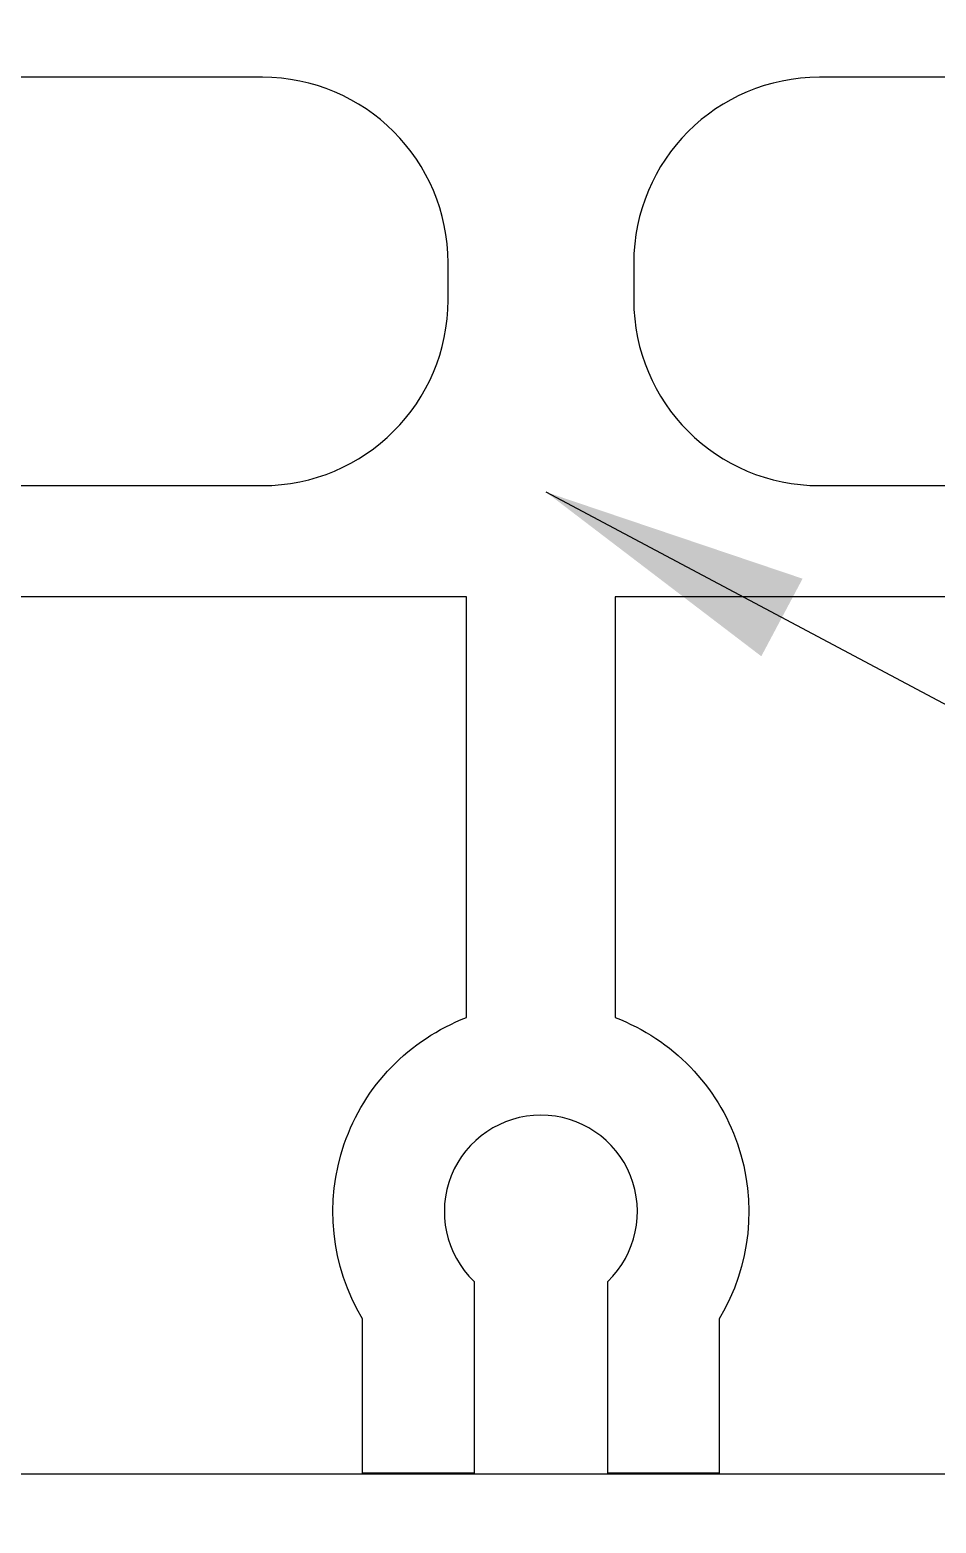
# Model space of a CAD drawing. Extents: x 0 to 79.8, y 0 to 38.2.
# Drawn here: x 10.24 to 10.85, y 28.54 to 29.546 of the extents above; entities that cross this region are included whole.
import ezdxf

# ---------------------------------------------------------------- set-up
doc = ezdxf.new("R2010")
doc.units = 0
doc.header["$MEASUREMENT"] = 0
doc.layers.add('SILL-PAN', color=7, linetype='CONTINUOUS')
doc.layers.add('TEXT', color=7, linetype='CONTINUOUS')
doc.styles.get("Standard").update_dxf_attribs({"font": 'simplex.shx'})
doc.dimstyles.get("Standard").update_dxf_attribs({"dimtxt": 0.18, "dimasz": 0.18, "dimexe": 0.18, "dimexo": 0.0625, "dimgap": 0.09, "dimtad": 0, "dimtih": 1, "dimtoh": 1, "dimdec": 4, "dimzin": 0, "dimdsep": 46, "dimtxsty": 'Standard', "dimcen": 0.09, "dimadec": 0, "dimazin": 0, "dimtfac": 1, "dimtdec": 4, "dimtofl": 0, "dimtmove": 0, "dimatfit": 3, "dimfxl": 0, "dimtolj": 1, "dimtzin": 0, "dimarcsym": 0})

msp = doc.modelspace()

# ---------------------------------------------------------------- linework, layer by layer
at = {"layer": 'SILL-PAN', "color": 7}
msp.add_lwpolyline([(5.6483984, 30.5107713), (5.7383984, 30.5107713), (5.7383984, 28.5732713), (11.6133984, 28.5732713), (11.6133984, 30.5107713), (11.7033984, 30.5107713), (11.7033984, 28.4832713), (5.6483984, 28.4832713)], close=True, dxfattribs=at)
at = {"layer": 'TEXT'}
for points in [[(11.337898, 29.1637724), (10.6338982, 29.1637724), (10.6338982, 28.8805398, -0.466721465), (10.7038982, 28.6776618), (10.7038982, 28.5737724), (10.6288982, 28.5737724), (10.6288982, 28.7028687, 2.486759058), (10.5388982, 28.7028687), (10.5388982, 28.5737724), (10.4638982, 28.5737724), (10.4638982, 28.6776618, -0.466721465), (10.5338982, 28.8805398), (10.5338982, 29.1637724), (9.8298984, 29.1637724), (9.8298984, 28.5737724), (9.7548984, 28.5737724), (9.7548984, 29.1637724), (9.6298984, 29.1637724), (9.6298984, 29.6137724)], [(9.8998984, 29.6137724), (9.8998984, 29.5387724), (9.7048984, 29.5387724), (9.7048984, 29.2387724), (10.3963982, 29.2387724, 0.414213562), (10.5213982, 29.3637724), (10.5213982, 29.3887722, 0.414213562), (10.3963982, 29.5137722), (10.1598982, 29.5137722), (10.1598982, 29.6137724)], [(11.0078982, 29.5137722), (10.7713982, 29.5137722, 0.414213562), (10.6463982, 29.3887722), (10.6463982, 29.3637724, 0.414213562), (10.7713982, 29.2387724), (11.462898, 29.2387724)]]:
    msp.add_lwpolyline(points, format="xyb", dxfattribs=at)

# ---------------------------------------------------------------- leaders
msp.add_leader([(10.5872276, 29.2344795), (13.0439714, 27.9280269), (13.4189714, 27.9280269)], dimstyle='Standard', dxfattribs=at)

doc.saveas('drawing.dxf')
